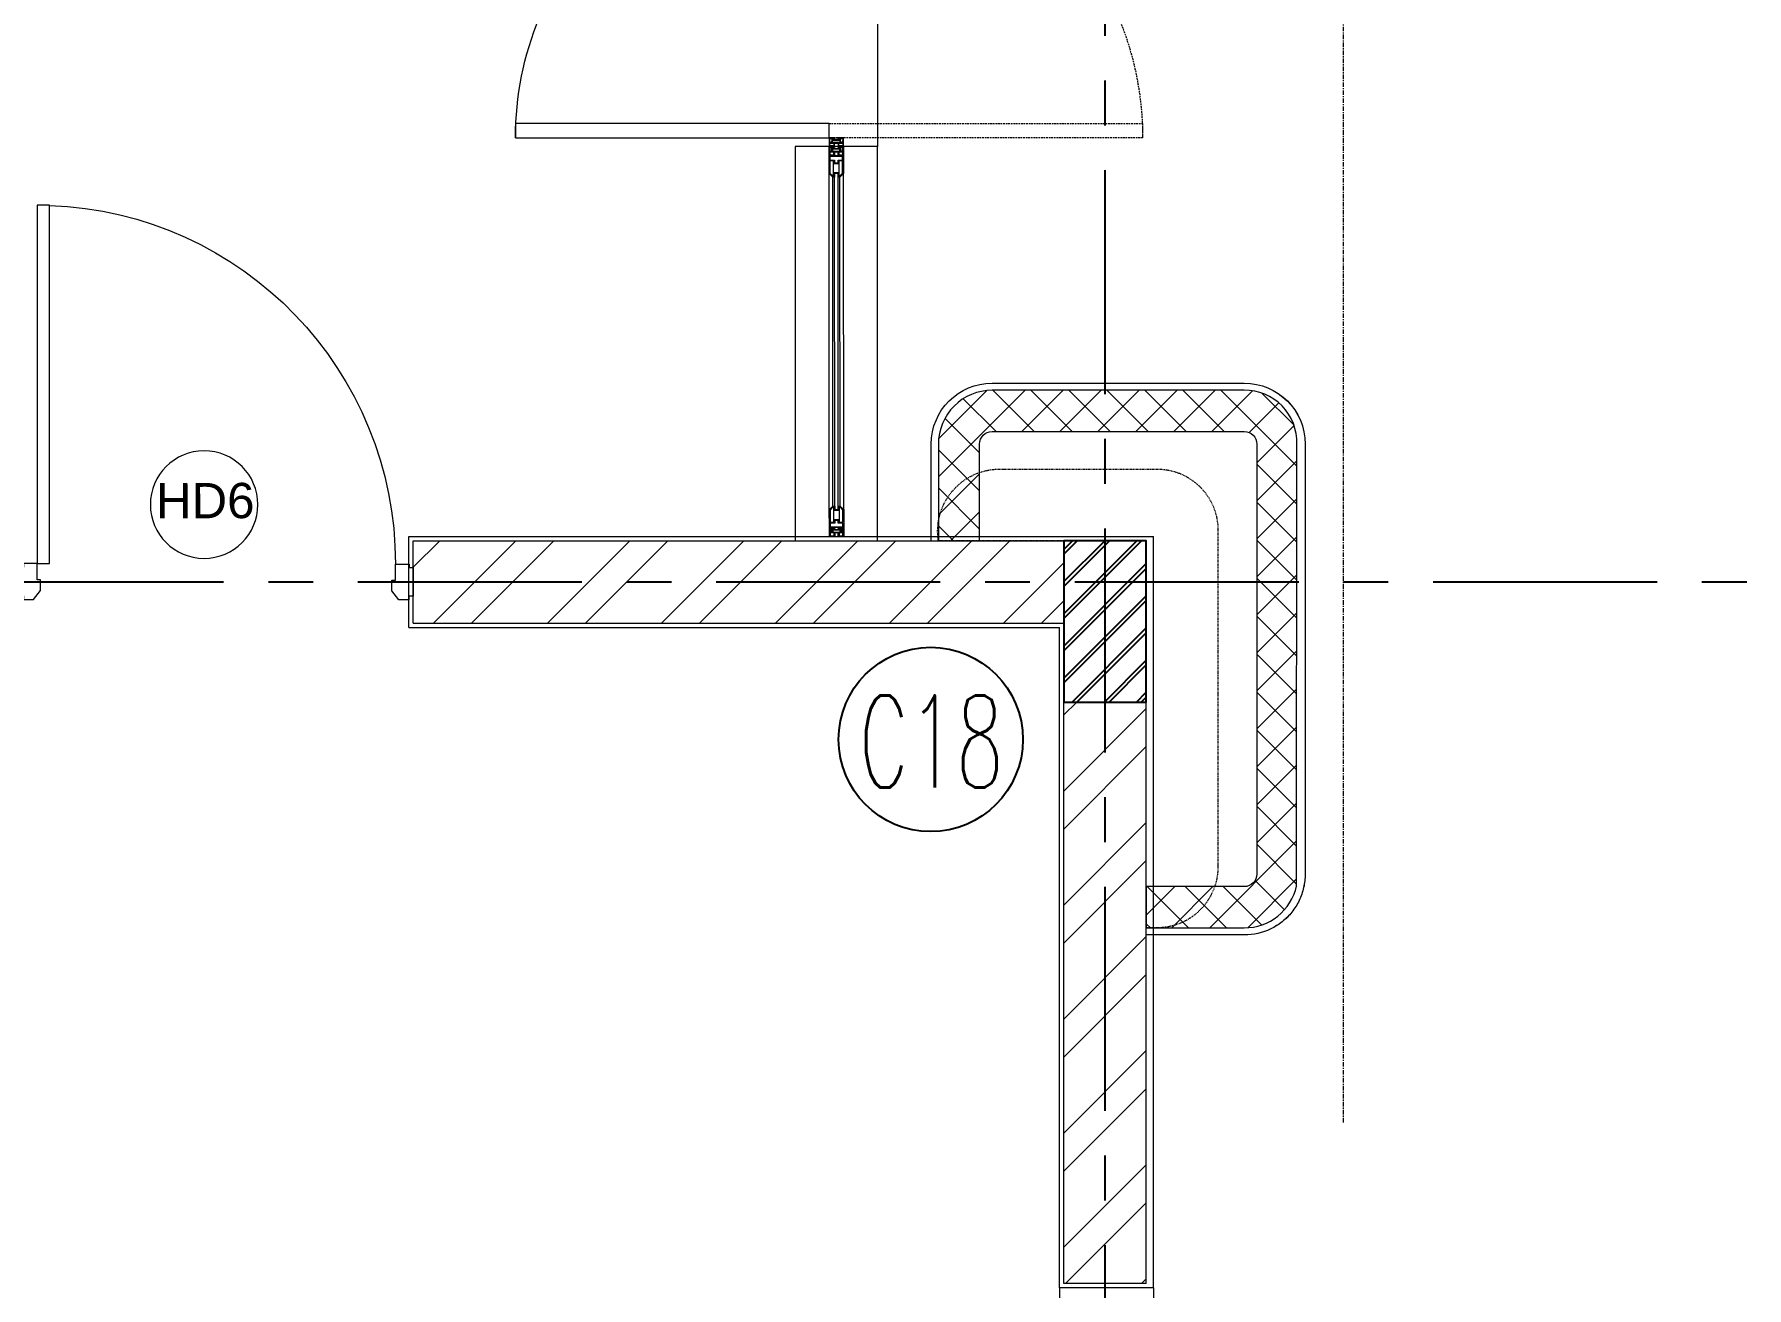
# Model space of a CAD drawing. Header units: millimetres. Extents: x 2659630 to 6742168, y -2425387 to -732288.
# Drawn here: x 2971206 to 2975984, y -1120633 to -1117135 of the extents above; entities that cross this region are included whole.
import ezdxf
from ezdxf.enums import TextEntityAlignment as Align

# ---------------------------------------------------------------- set-up
doc = ezdxf.new("R2010")
doc.units = ezdxf.units.MM
for name, pattern in [('CENTER', [2, 1.25, -0.25, 0.25, -0.25]), ('Grid Line', [22.224999999999994, 12.7, -3.174999999999999, 3.174999999999999, -3.174999999999999]), ('Hidden', [7.143750000000001, 4.7625, -2.38125]), ('Overhead', [3.96875, 2.38125, -1.5875])]:
    doc.linetypes.add(name, pattern=pattern)
for name, color, linetype, lineweight in [('A-ANNO-DIMS', 211, 'Continuous', 9), ('A-DETL-THIN', 151, 'Continuous', 18), ('A-DOOR', 31, 'Continuous', 18), ('A-DOOR-FRAM', 31, 'Continuous', 18), ('A-DOOR-IDEN', 31, 'Continuous', 9), ('A-FLOR', 192, 'Continuous', 18), ('A-FLOR-OVHD', 1, 'Overhead', 18), ('A-GENM', 13, 'Continuous', 18), ('A-PLASTER', 50, 'Continuous', 0), ('A-WALL', 113, 'Continuous', 9), ('A-WALL-PATT', 111, 'Continuous', 0), ('S-GRID', 1, 'Continuous', 9)]:
    doc.layers.add(name, color=color, linetype=linetype, lineweight=lineweight)
for name, color, linetype in [('A-LINE 08', 8, 'Continuous'), ('S-COLUMN', 1, 'Continuous'), ('S-COLUMN CIRCLE', 9, 'Continuous'), ('S-COLUMN HATCH', 8, 'Continuous'), ('S-COLUMN NO', 2, 'Continuous'), ('S-GRIDE LINE', 8, 'CENTER')]:
    doc.layers.add(name, color=color, linetype=linetype)
doc.layers.get('A-ANNO-DIMS').off()
doc.styles.add('Arial_1', font='arial.ttf', dxfattribs={"height": 98.35329341317356})
doc.styles.add('ROMANS', font='r.shx', dxfattribs={"width": 0.7})
doc.styles.add('style1', font='handlet.shx')

# ---------------------------------------------------------------- blocks, each defined once
blk = doc.blocks.new('DOOR-DW5-4000X2500-PLN')
at = {"layer": 'A-DOOR'}
for p, q in [((0.01863343481090851, 3962.966979749006), (40.01862848890596, 3962.986871354602)), ((0.04349794183508493, 3912.966985931504), (0.01863343481090851, 3962.966979749006)), ((37.51987202334567, 3960.485628438386), (2.519876351085259, 3960.468223283475)), ((2.519876351085259, 3960.468223283475), (2.524849252455169, 3950.468224520038)), ((2.524849252455169, 3950.468224520038), (15.02484770683805, 3950.474440646707)), ((12.52609124133596, 3947.973197730491), (2.526092477812199, 3947.968224829092)), ((2.526092477812199, 3947.968224829092), (2.54298267190461, 3914.003762934706)), ((12.52982091740705, 3940.473198657855), (12.52609124133596, 3947.973197730491)), ((27.52981906267814, 3940.480658009968), (12.52982091740705, 3940.473198657855)), ((12.54225317086093, 3915.473201749119), (12.52982091740705, 3940.473198657855)), ((15.02484770683805, 3950.474440646707), (15.02857738290913, 3942.974441574072)), ((15.02857738290913, 3942.974441574072), (25.02857614640379, 3942.979414475412)), ((25.02484647036181, 3950.479413548048), (37.52484492477379, 3950.485629674862)), ((25.02857614640379, 3942.979414475412), (25.02484647036181, 3950.479413548048)), ((37.52608815010171, 3947.985629984032), (27.52608938657795, 3947.980657082575)), ((27.52608938657795, 3947.980657082575), (27.52981906267814, 3940.480658009968)), ((27.52981906267814, 3940.480658009968), (27.54225131613202, 3915.480661101174)), ((37.52484492477379, 3950.485629674862), (37.51987202334567, 3960.485628438386)), ((37.54297834422323, 3914.021168089617), (37.52608815010171, 3947.985629984032)), ((40.01862848890596, 3962.986871354602), (40.04349299587193, 3912.986877537041)), ((10.04846960675786, 3902.971960069321), (0.04349794183508493, 3912.966985931504)), ((0.04349794183508493, 3912.966985931504), (0.7342215431854129, 2937.011693675013)), ((2.54298267190461, 3914.003762934706), (11.0827601593046, 3905.472474720998)), ((15.04846898850519, 3902.974446520093), (10.04846960675786, 3902.971960069321)), ((10.04846960675786, 3902.971960069321), (10.71035929460777, 2984.998734249733)), ((11.0827601593046, 3905.472474720998), (12.54722607225995, 3905.473202985566)), ((12.54225317086093, 3915.473201749061), (27.54225131613202, 3915.480661101174)), ((12.54722607225995, 3905.473202985566), (12.54225317086093, 3915.473201749061)), ((25.04349485060084, 3912.979418184957), (15.04349608707707, 3912.974445283558)), ((15.04349608707707, 3912.974445283558), (15.04846898850519, 3902.974446520093)), ((15.04846898850519, 3902.974446520093), (15.71034928923473, 2985.020097272209)), ((25.04846775199985, 3902.979419421434), (25.04349485060084, 3912.979418184957)), ((30.04846713377628, 3902.981905872119), (25.04846775199985, 3902.979419421434)), ((25.04846775199985, 3902.979419421434), (25.71034805275849, 2985.025070173608)), ((27.54225131613202, 3915.480661101174), (27.54722421753104, 3905.48066233765)), ((27.54722421753104, 3905.48066233765), (29.01169013051549, 3905.481390602217)), ((29.01169013051549, 3905.481390602217), (37.54297834422323, 3914.021168089617)), ((40.04349299587193, 3912.986877537041), (30.04846713377628, 3902.981905872119)), ((30.04846713377628, 3902.981905872119), (30.71034743447672, 2985.027556624351)), ((40.04349299587193, 3912.986877537041), (40.73421659722226, 2937.031585280609)), ((0.7342006171529647, 2975.012648543663), (10.72922647930682, 2985.017620208702)), ((0.7590651241480373, 2925.012654726219), (0.7342006171529647, 2975.012648543663)), ((11.76600348259672, 2982.518135478575), (3.234715268888976, 2973.978357991175)), ((3.234715268888976, 2973.978357991175), (3.251605462981388, 2940.013896096789)), ((10.72922647930682, 2985.017620208702), (15.71034928923473, 2985.020097272209)), ((13.23046939552296, 2982.518863743113), (11.76600348259672, 2982.518135478575)), ((13.23544229692197, 2972.518864979647), (13.23046939552296, 2982.518863743113)), ((28.23544044225127, 2972.52632433176), (13.23544229692197, 2972.518864979647)), ((13.24787455046317, 2947.518868070823), (13.23544229692197, 2972.518864979647)), ((15.72922586105415, 2985.020106659329), (15.73419876248227, 2975.020107895834)), ((15.73419876248227, 2975.020107895834), (25.73419752597692, 2975.025080797292)), ((25.71034805275849, 2985.025070173608), (30.72922400635434, 2985.0275660115)), ((25.73419752597692, 2975.025080797292), (25.72922462457791, 2985.025079560786)), ((29.69493345380761, 2982.527051359823), (28.23046754079405, 2982.526323095226)), ((28.23046754079405, 2982.526323095226), (28.23544044225127, 2972.52632433176)), ((28.23544044225127, 2972.52632433176), (28.24787269573426, 2947.526327422966)), ((38.2347109412076, 2973.995763146057), (29.69493345380761, 2982.527051359823)), ((30.72922400635434, 2985.0275660115), (40.73419567127712, 2975.032540149376)), ((38.25160113530001, 2940.031301251671), (38.2347109412076, 2973.995763146057)), ((40.73419567127712, 2975.032540149376), (40.75906017824309, 2925.032546331757)), ((40.75906017824309, 2925.032546331757), (0.7590651241480373, 2925.012654726219)), ((0.7590651241480373, 2925.012654726219), (15.75906326944823, 2925.020114078332)), ((0.7714973776310217, 2900.012657817279), (0.7590651241480373, 2925.012654726219)), ((13.76005809698836, 2923.019119745295), (2.760059457097668, 2923.013649553759)), ((2.760059457097668, 2923.013649553759), (2.764037778222701, 2915.013650542998)), ((2.764037778222701, 2915.013650542998), (13.76403641808429, 2915.019120734592)), ((3.251605462981388, 2940.013896096789), (13.25160422647605, 2940.018868998188)), ((15.75284714269219, 2937.520112532657), (3.252848688309314, 2937.513896405959)), ((3.252848688309314, 2937.513896405959), (3.257821589708328, 2927.513897642406)), ((3.257821589708328, 2927.513897642406), (38.25781726199784, 2927.531302797288)), ((13.24787455046317, 2947.518868070823), (28.24787269573426, 2947.526327422966)), ((13.25160422647605, 2940.018868998188), (13.24787455046317, 2947.518868070823)), ((13.76403641808429, 2915.019120734592), (13.76005809698836, 2923.019119745295)), ((25.74911623020307, 2945.025084506749), (15.7491174666502, 2945.020111605292)), ((15.7491174666502, 2945.020111605292), (15.75284714269219, 2937.520112532657)), ((15.75906326944823, 2925.020114078332), (15.76403617084725, 2915.020115314866)), ((15.76403617084725, 2915.020115314866), (25.76403493434191, 2915.025088216207)), ((25.75284590621595, 2937.525085434114), (25.74911623020307, 2945.025084506749)), ((38.25284436059883, 2937.53130156087), (25.75284590621595, 2937.525085434114)), ((25.7590620330011, 2925.025086979673), (40.75906017821399, 2925.032546331757)), ((25.76403493434191, 2915.025088216207), (25.7590620330011, 2925.025086979673)), ((38.76005500581232, 2923.031551998836), (27.76005636595073, 2923.0260818073)), ((27.76005636595073, 2923.0260818073), (27.76403468704666, 2915.026082796481)), ((27.76403468704666, 2915.026082796481), (38.76403332693735, 2915.031552987959)), ((28.24787269573426, 2947.526327422966), (28.25160237177624, 2940.02632835033)), ((28.25160237177624, 2940.02632835033), (38.25160113530001, 2940.031301251671)), ((38.25781726199784, 2927.531302797288), (38.25284436059883, 2937.53130156087)), ((38.76403332693735, 2915.031552987959), (38.76005500581232, 2923.031551998836)), ((40.75906017821399, 2925.032546331757), (40.77149243175518, 2900.032549422933)), ((15.77149552296032, 2900.020117169421), (0.7714973776310217, 2900.012657817279)), ((0.7843910321244039, 2900.012657817279), (0.7719587786414195, 2875.012660908425)), ((0.7719587786414195, 2875.012660908425), (15.77195692394162, 2875.005201556283)), ((4.266881470772205, 2909.295647185092), (2.766881656250916, 2909.294901249814)), ((2.766881656250916, 2909.294901249814), (2.770253904978745, 2902.513652088324)), ((2.770253904978745, 2902.513652088324), (8.770253163093003, 2902.516635829146)), ((2.773201756703202, 2877.511666018865), (2.776574005460134, 2884.292915180413)), ((8.77320101481746, 2877.508682278014), (2.773201756703202, 2877.511666018865)), ((2.776574005460134, 2884.292915180413), (4.276573819981422, 2884.292169245222)), ((2.779417883430142, 2890.011664473539), (2.783396204555174, 2898.011663484358)), ((13.77941652332083, 2890.006194281945), (2.779417883430142, 2890.011664473539)), ((2.783396204555174, 2898.011663484358), (13.78339484438766, 2898.006193292822)), ((4.266486445238115, 2910.090003338817), (4.266881470772205, 2909.295647185092)), ((4.276573819981422, 2884.292169245222), (4.276968845486408, 2885.086525398947)), ((8.765860189916566, 2911.350458004279), (6.647334206296364, 2911.349404482084)), ((6.659068004431901, 2886.343557975371), (8.777593988023, 2886.342504453147)), ((8.770253163093003, 2902.516635829146), (8.765860189916566, 2911.350458004279)), ((8.777593988023, 2886.342504453147), (8.77320101481746, 2877.508682278014)), ((30.76502889642143, 2913.027574914042), (10.7650313693739, 2913.017629111244)), ((10.7650313693739, 2913.017629111244), (10.76801511022495, 2907.017629853188)), ((10.76801511022495, 2907.017629853188), (30.76801263724337, 2907.027575655986)), ((30.76900721751736, 2905.027575903223), (10.76900969046983, 2905.017630100425)), ((10.76900969046983, 2905.017630100425), (10.77025291585596, 2902.517630409537)), ((10.77025291585596, 2902.517630409537), (15.77025229757419, 2902.520116860251)), ((10.77320076752221, 2877.507687697856), (10.77444399287924, 2880.007687388745)), ((15.77320014929865, 2877.505201247201), (10.77320076752221, 2877.507687697856)), ((10.77444399287924, 2880.007687388745), (30.77444151992677, 2879.997741585947)), ((10.77543857318233, 2882.007687141479), (10.77842231400427, 2888.007686399593)), ((30.77543610020075, 2881.99774133868), (10.77543857318233, 2882.007687141479)), ((10.77842231400427, 2888.007686399593), (30.7784198410518, 2887.997740596795)), ((13.78339484438766, 2898.006193292822), (13.77941652332083, 2890.006194281945)), ((15.77025229757419, 2902.520116860251), (15.77149552296032, 2900.020117169421)), ((15.77195692394162, 2875.005201556283), (15.77320014929865, 2877.505201247201)), ((15.77941627602559, 2890.005199701729), (15.7843891774537, 2900.005198465224)), ((25.77941503954935, 2890.00022680033), (15.77941627602559, 2890.005199701729)), ((25.77025106112706, 2902.52508976165), (30.77025044284528, 2902.527576212393)), ((25.77149428642588, 2900.025090070878), (25.77025106112706, 2902.52508976165)), ((40.77149243175518, 2900.032549422933), (25.77149428642588, 2900.025090070878)), ((25.77319891282241, 2877.500228345802), (25.77195568746538, 2875.000228654942)), ((25.77195568746538, 2875.000228654942), (40.77195383273647, 2874.992769302888)), ((30.77319829456974, 2877.497741895117), (25.77319891282241, 2877.500228345802)), ((25.78438794094836, 2900.000225563766), (25.77941503954935, 2890.00022680033)), ((27.7794147922541, 2889.999232220027), (27.78339311340824, 2897.999231230846)), ((38.77941343211569, 2889.993762028491), (27.7794147922541, 2889.999232220027)), ((27.78339311340824, 2897.999231230846), (38.78339175324072, 2897.99376103931)), ((30.76801263724337, 2907.027575655986), (30.76502889642143, 2913.027574914042)), ((30.77025044284528, 2902.527576212393), (30.76900721751736, 2905.027575903223)), ((30.77444151992677, 2879.997741585947), (30.77319829456974, 2877.497741895117)), ((30.7784198410518, 2887.997740596795), (30.77543610020075, 2881.99774133868)), ((34.88438320593559, 2911.36344648985), (32.7658572223736, 2911.362392967654)), ((32.7658572223736, 2911.362392967654), (32.77025019555003, 2902.528570792754)), ((32.77025019555003, 2902.528570792754), (38.7702494536934, 2902.531554533576)), ((32.77319804727449, 2877.496747314843), (32.77759102048003, 2886.330569489801)), ((38.77319730538875, 2877.493763573992), (32.77319804727449, 2877.496747314843)), ((32.77759102048003, 2886.330569489801), (34.89611700407113, 2886.329515967576)), ((37.26687739038607, 2909.3120577597), (37.26648236485198, 2910.106413913483)), ((38.76687720490736, 2909.312803694862), (37.26687739038607, 2909.3120577597)), ((37.27696476512938, 2885.07011482431), (37.27656973959529, 2884.275758670527)), ((37.27656973959529, 2884.275758670527), (38.77656955414568, 2884.275012735336)), ((38.7702494536934, 2902.531554533576), (38.76687720490736, 2909.312803694862)), ((38.77656955414568, 2884.275012735336), (38.77319730538875, 2877.493763573992)), ((38.78339175324072, 2897.99376103931), (38.77941343211569, 2889.993762028491)), ((40.77195383273647, 2874.992769302888), (40.78438608624856, 2899.992766211682)), ((0.7714973776310217, 1100.012657817279), (0.7590651241480373, 1075.012660908338)), ((15.77149552296032, 1100.005198465136), (0.7714973776310217, 1100.012657817279)), ((0.7719587786414195, 1125.012654726132), (15.77195692394162, 1125.020114078274)), ((0.7843910321244039, 1100.012657817279), (0.7719587786414195, 1125.012654726132)), ((8.77320101481746, 1122.516633356543), (2.773201756703202, 1122.513649615692)), ((2.773201756703202, 1122.513649615692), (2.776574005460134, 1115.732400454144)), ((2.776574005460134, 1115.732400454144), (4.276573819981422, 1115.733146389335)), ((13.77941652332083, 1110.019121352612), (2.779417883430142, 1110.013651161018)), ((2.779417883430142, 1110.013651161018), (2.783396204555174, 1102.013652150199)), ((2.783396204555174, 1102.013652150199), (13.78339484438766, 1102.019122341735)), ((4.276573819981422, 1115.733146389335), (4.276968845486408, 1114.93879023561)), ((6.659068004431901, 1113.681757659186), (8.777593988023, 1113.68281118141)), ((8.777593988023, 1113.68281118141), (8.77320101481746, 1122.516633356543)), ((15.77320014929865, 1122.520114387356), (10.77320076752221, 1122.517627936701)), ((10.77320076752221, 1122.517627936701), (10.77444399287924, 1120.017628245812)), ((10.77444399287924, 1120.017628245812), (30.77444151992677, 1120.02757404861)), ((30.77543610020075, 1118.027574295877), (10.77543857318233, 1118.017628493079)), ((10.77543857318233, 1118.017628493079), (10.77842231400427, 1112.017629234964)), ((10.77842231400427, 1112.017629234964), (30.7784198410518, 1112.027575037762)), ((13.78339484438766, 1102.019122341735), (13.77941652332083, 1110.019121352612)), ((15.77025229757419, 1097.505198774306), (15.77149552296032, 1100.005198465136)), ((15.77195692394162, 1125.020114078274), (15.77320014929865, 1122.520114387356)), ((25.77941503954935, 1110.025088834227), (15.77941627602559, 1110.020115932828)), ((15.77941627602559, 1110.020115932828), (15.7843891774537, 1100.020117169333)), ((25.77149428642588, 1100.000225563679), (25.77025106112706, 1097.500225872907)), ((40.77149243175518, 1099.992766211624), (25.77149428642588, 1100.000225563679)), ((25.77195568746538, 1125.025086979615), (40.77195383273647, 1125.032546331669)), ((25.77319891282241, 1122.525087288755), (25.77195568746538, 1125.025086979615)), ((30.77319829456974, 1122.52757373944), (25.77319891282241, 1122.525087288755)), ((25.78438794094836, 1100.025090070791), (25.77941503954935, 1110.025088834227)), ((38.77941343211569, 1110.031553606066), (27.7794147922541, 1110.02608341453)), ((27.7794147922541, 1110.02608341453), (27.78339311340824, 1102.026084403711)), ((27.78339311340824, 1102.026084403711), (38.78339175324072, 1102.031554595247)), ((30.77444151992677, 1120.02757404861), (30.77319829456974, 1122.52757373944)), ((30.7784198410518, 1112.027575037762), (30.77543610020075, 1118.027574295877)), ((38.77319730538875, 1122.531552060565), (32.77319804727449, 1122.528568319714)), ((32.77319804727449, 1122.528568319714), (32.77759102048003, 1113.694746144756)), ((32.77759102048003, 1113.694746144756), (34.89611700407113, 1113.695799666981)), ((37.27656973959529, 1115.74955696403), (38.77656955414568, 1115.750302899221)), ((37.27696476512938, 1114.955200810247), (37.27656973959529, 1115.74955696403)), ((38.77656955414568, 1115.750302899221), (38.77319730538875, 1122.531552060565)), ((38.78339175324072, 1102.031554595247), (38.77941343211569, 1110.031553606066)), ((40.75906017821399, 1074.9927693028), (40.77149243175518, 1099.992766211624)), ((40.77195383273647, 1125.032546331669), (40.78438608624856, 1100.032549422875)), ((0.03751763451145962, 87.02010789571796), (0.7342215431854129, 1063.013621959544)), ((0.7590651241480373, 1075.012660908338), (0.7342006171529647, 1025.012667090894)), ((0.7590651241480373, 1075.012660908338), (15.75906326944823, 1075.005201556225)), ((40.75906017824309, 1074.9927693028), (0.7590651241480373, 1075.012660908338)), ((2.760059457097668, 1077.011666080798), (2.764037778222701, 1085.011665091559)), ((13.76005809698836, 1077.006195889262), (2.760059457097668, 1077.011666080798)), ((2.764037778222701, 1085.011665091559), (13.76403641808429, 1085.006194899965)), ((2.766881656250916, 1090.730414384743), (2.770253904978745, 1097.511663546233)), ((4.266881470772205, 1090.729668449465), (2.766881656250916, 1090.730414384743)), ((2.770253904978745, 1097.511663546233), (8.770253163093003, 1097.508679805411)), ((3.234715268888976, 1026.046957643382), (3.251605462981388, 1060.011419537768)), ((3.251605462981388, 1060.011419537768), (13.25160422647605, 1060.006446636369)), ((3.252848688309314, 1062.511419228598), (3.257821589708328, 1072.511417992151)), ((15.75284714269219, 1062.5052031019), (3.252848688309314, 1062.511419228598)), ((3.257821589708328, 1072.511417992151), (38.25781726199784, 1072.494012837269)), ((4.266486445238115, 1089.93531229574), (4.266881470772205, 1090.729668449465)), ((8.765860189916566, 1088.674857630278), (6.647334206296364, 1088.675911152473)), ((8.770253163093003, 1097.508679805411), (8.765860189916566, 1088.674857630278)), ((10.7650313693739, 1087.007686523313), (10.76801511022495, 1093.007685781369)), ((30.76502889642143, 1086.997740720515), (10.7650313693739, 1087.007686523313)), ((10.76801511022495, 1093.007685781369), (30.76801263724337, 1092.997739978571)), ((10.76900969046983, 1095.007685534132), (10.77025291585596, 1097.50768522502)), ((30.76900721751736, 1094.997739731334), (10.76900969046983, 1095.007685534132)), ((10.77025291585596, 1097.50768522502), (15.77025229757419, 1097.505198774306)), ((13.24787455046317, 1052.506447563734), (13.23544229692197, 1027.50645065491)), ((13.25160422647605, 1060.006446636369), (13.24787455046317, 1052.506447563734)), ((13.24787455046317, 1052.506447563734), (28.24787269573426, 1052.498988211591)), ((13.76403641808429, 1085.006194899965), (13.76005809698836, 1077.006195889262)), ((15.7491174666502, 1055.005204029265), (15.75284714269219, 1062.5052031019)), ((25.74911623020307, 1055.000231127808), (15.7491174666502, 1055.005204029265)), ((15.75906326944823, 1075.005201556225), (15.76403617084725, 1085.005200319691)), ((15.76403617084725, 1085.005200319691), (25.76403493434191, 1085.00022741835)), ((25.75284590621595, 1062.500230200443), (25.74911623020307, 1055.000231127808)), ((38.25284436059883, 1062.494014073687), (25.75284590621595, 1062.500230200443)), ((25.76403493434191, 1085.00022741835), (25.7590620330011, 1075.000228654884)), ((25.7590620330011, 1075.000228654884), (40.75906017821399, 1074.9927693028)), ((25.77025106112706, 1097.500225872907), (30.77025044284528, 1097.497739422164)), ((27.76005636595073, 1076.999233827257), (27.76403468704666, 1084.999232838076)), ((38.76005500581232, 1076.993763635721), (27.76005636595073, 1076.999233827257)), ((27.76403468704666, 1084.999232838076), (38.76403332693735, 1084.993762646598)), ((28.23544044225127, 1027.498991302797), (28.24787269573426, 1052.498988211591)), ((28.24787269573426, 1052.498988211591), (28.25160237177624, 1059.998987284227)), ((28.25160237177624, 1059.998987284227), (38.25160113530001, 1059.994014382886)), ((30.76801263724337, 1092.997739978571), (30.76502889642143, 1086.997740720515)), ((30.77025044284528, 1097.497739422164), (30.76900721751736, 1094.997739731334)), ((32.7658572223736, 1088.662922666903), (32.77025019555003, 1097.496744841803)), ((34.88438320593559, 1088.661869144707), (32.7658572223736, 1088.662922666903)), ((32.77025019555003, 1097.496744841803), (38.7702494536934, 1097.493761100981)), ((37.26687739038607, 1090.713257874857), (37.26648236485198, 1089.918901721074)), ((38.76687720490736, 1090.712511939695), (37.26687739038607, 1090.713257874857)), ((38.25160113530001, 1059.994014382886), (38.2347109412076, 1026.0295524885)), ((38.25781726199784, 1072.494012837269), (38.25284436059883, 1062.494014073687)), ((38.76403332693735, 1084.993762646598), (38.76005500581232, 1076.993763635721)), ((38.7702494536934, 1097.493761100981), (38.76687720490736, 1090.712511939695)), ((40.0375126885483, 87.0002162901801), (40.73421659722226, 1062.993730353948)), ((40.73419567127712, 1024.992775485181), (40.75906017824309, 1074.9927693028)), ((0.7342006171529647, 1025.012667090894), (10.72922647930682, 1015.007695425855)), ((11.76600348259672, 1017.507180155982), (3.234715268888976, 1026.046957643382)), ((10.04248929943424, 97.01513375790091), (10.71035929460777, 1015.026581384824)), ((10.72922647930682, 1015.007695425855), (15.71034928923473, 1015.005218362348)), ((13.23046939552296, 1017.506451891444), (11.76600348259672, 1017.507180155982)), ((13.23544229692197, 1027.50645065491), (13.23046939552296, 1017.506451891444)), ((28.23544044225127, 1027.498991302797), (13.23544229692197, 1027.50645065491)), ((15.04248868118157, 97.01264730712865), (15.71034928923473, 1015.005218362348)), ((15.72922586105415, 1015.005208975228), (15.73419876248227, 1025.005207738723)), ((15.73419876248227, 1025.005207738723), (25.73419752597692, 1025.000234837265)), ((25.04248744467623, 97.00767440578784), (25.71034805275849, 1015.000245460949)), ((25.71034805275849, 1015.000245460949), (30.72922400635434, 1014.997749623057)), ((25.73419752597692, 1025.000234837265), (25.72922462457791, 1015.000236073771)), ((28.23046754079405, 1017.498992539331), (28.23544044225127, 1027.498991302797)), ((29.69493345380761, 1017.498264274735), (28.23046754079405, 1017.498992539331)), ((38.2347109412076, 1026.0295524885), (29.69493345380761, 1017.498264274735)), ((30.04248682645266, 97.00518795510288), (30.71034743447672, 1014.997759010206)), ((30.72922400635434, 1014.997749623057), (40.73419567127712, 1024.992775485181)), ((10.04248929943424, 97.01513375790091), (0.03751763451145962, 87.02010789571796)), ((15.04248868118157, 97.01264730712865), (10.04248929943424, 97.01513375790091)), ((15.03751577975345, 87.01264854366309), (15.04248868118157, 97.01264730712865)), ((25.04248744467623, 97.00767440578784), (25.03751454327721, 87.00767564226408)), ((30.04248682645266, 97.00518795510288), (25.04248744467623, 97.00767440578784)), ((40.0375126885483, 87.0002162901801), (30.04248682645266, 97.00518795510288)), ((0.03751763451145962, 87.02010789571796), (0.0126531274872832, 37.02011407821556)), ((2.513896043761633, 39.51887054374674), (2.518868945131544, 49.51886930718319)), ((2.518868945131544, 49.51886930718319), (15.01886739951442, 49.51265318051446)), ((2.520112170488574, 52.01886899812962), (2.537002364580985, 85.98333089251537)), ((12.52011093401234, 52.0138960967306), (2.520112170488574, 52.01886899812962)), ((2.537002364580985, 85.98333089251537), (11.07677985198097, 94.51461910622311)), ((11.07677985198097, 94.51461910622311), (12.54124576493632, 94.51389084165567)), ((12.52384061008343, 59.51389516936615), (12.52011093401234, 52.0138960967306)), ((12.53627286353731, 84.5138920781028), (12.52384061008343, 59.51389516936615)), ((27.52383875535452, 59.50643581725308), (12.52384061008343, 59.51389516936615)), ((12.54124576493632, 94.51389084165567), (12.53627286353731, 84.513892078161)), ((12.53627286353731, 84.513892078161), (27.5362710088084, 84.50643272604793)), ((15.01886739951442, 49.51265318051446), (15.02259707558551, 57.01265225315001)), ((15.02259707558551, 57.01265225315001), (25.02259583908017, 57.0076793518092)), ((25.03751454327721, 87.00767564226408), (15.03751577975345, 87.01264854366309)), ((25.02259583908017, 57.0076793518092), (25.01886616303818, 49.50768027917366)), ((25.01886616303818, 49.50768027917366), (37.51886461745016, 49.5014641523594)), ((27.52010907925433, 52.00643674464663), (27.52383875535452, 59.50643581725308)), ((37.52010784277809, 52.00146384318941), (27.52010907925433, 52.00643674464663)), ((27.52383875535452, 59.50643581725308), (27.5362710088084, 84.50643272604793)), ((27.5362710088084, 84.50643272604793), (27.54124391020741, 94.5064314895717)), ((27.54124391020741, 94.5064314895717), (29.00570982319186, 94.50570322500425)), ((29.00570982319186, 94.50570322500425), (37.5369980368996, 85.96592573760427)), ((37.51886461745016, 49.5014641523594), (37.51389171602204, 39.50146538883564)), ((37.5369980368996, 85.96592573760427), (37.52010784277809, 52.00146384318941)), ((40.01264818158234, 37.0002224726195), (40.0375126885483, 87.0002162901801)), ((0.0126531274872832, 37.02011407821556), (40.01264818158234, 37.0002224726195)), ((37.51389171602204, 39.50146538883564), (2.513896043761633, 39.51887054374674))]:
    blk.add_line(p, q, dxfattribs=at)
at = {"layer": 'A-DOOR', "linetype": 'Hidden'}
for points in [[(40.90822099908837, 2835.389090599318), (-834.0718692384544, 2835.389090599318), (-834.0718692384544, 2874.992746867822), (40.90822099908837, 2874.992746867822)], [(40.90822099908837, 1164.636225035239), (-834.0718692384544, 1164.636225035239), (-834.0718692384544, 1125.032568766735), (40.90822099908837, 1125.032568766735)]]:
    blk.add_lwpolyline(points, close=True, dxfattribs=at)
at = {"layer": 'A-DOOR'}
for points in [[(40.81706850786577, 2835.389090599318), (915.7971587454085, 2835.389090599318), (915.7971587454085, 2874.992746867822), (40.81706850786577, 2874.992746867822)], [(40.81706850786577, 1164.636225035239), (915.7971587454085, 1164.636225035239), (915.7971587454085, 1125.032568766735), (40.81706850786577, 1125.032568766735)]]:
    blk.add_lwpolyline(points, close=True, dxfattribs=at)
at = {"layer": 'A-DOOR', "linetype": 'Hidden'}
for centre, start, end in [((40.90822099908837, 2874.992746867822), 180, 270.002984435818), ((40.90822099908837, 1125.032568766735), 89.99701556418204, 180)]:
    blk.add_arc(centre, 874.9800902375381, start, end, dxfattribs=at)
at = {"layer": 'A-DOOR'}
for centre, radius, start, end in [((4.765523385169217, 2912.026743417548), 1.999999999999995, 340.2041684219279, 255.5509804422839), ((4.777931781864027, 2887.02276818754), 2.000000000000063, 340.1471831666576, 255.4939951868713), ((36.76551942844526, 2912.042656702019), 1.999999999999994, 284.5060048131287, 199.852816831774), ((36.77792782516917, 2887.006854903069), 1.99999999999998, 284.4490195577161, 199.7958315765032), ((40.81706850786577, 2874.992746867822), 874.9800902375381, 269.997015564182, 0), ((40.81706850786577, 1125.032568766735), 874.9800902375381, 0, 90.002984435818), ((4.777931781864027, 1113.002547447017), 2.000000000000063, 104.5060048131287, 19.85281683177398), ((36.77792782516917, 1113.018460731488), 1.99999999999998, 160.2041684219278, 75.5509804422839), ((4.765523385169217, 1087.998572217009), 1.999999999999995, 104.4490195577161, 19.79583157650317), ((36.76551942844526, 1087.982658932538), 1.999999999999994, 160.1471831666576, 75.49399518687132)]:
    blk.add_arc(centre, radius, start, end, dxfattribs=at)
at = {"layer": 'A-DOOR-FRAM'}
for p, q in [((0.01863343481090851, 3962.96697974889), (0.006201181269716471, 3987.966976657859)), ((13.00719415411004, 3985.973441676848), (2.007195514248451, 3985.96797148537)), ((2.007195514248451, 3985.96797148537), (2.011173835373484, 3977.967972474551)), ((2.011173835373484, 3977.967972474551), (13.01117247523507, 3977.973442666029)), ((3.514017527922988, 3972.249969116703), (2.014017713372596, 3972.249223181396)), ((3.514017527922988, 3972.249969116703), (2.014017713372596, 3972.249223181396)), ((2.014017713372596, 3972.249223181396), (2.017389962129528, 3965.467974019877)), ((3.513622502388898, 3973.04432527037), (3.514017527922988, 3972.249969116703)), ((3.513622502388898, 3973.04432527037), (3.514017527922988, 3972.249969116703)), ((3.514017527922988, 3972.249969116703), (3.51738977667992, 3965.468719955155)), ((8.012996247038245, 3974.304779935919), (5.894470263418043, 3974.303726413636)), ((5.894470263418043, 3974.303726413636), (5.898863236623583, 3965.469904238504)), ((8.017389220243786, 3965.470957760786), (8.012996247038245, 3974.304779935919)), ((30.012164953514, 3975.981896845653), (10.01216742652468, 3975.971951042855)), ((10.01216742652468, 3975.971951042855), (10.01515116737573, 3969.971951784741)), ((10.01515116737573, 3969.971951784741), (30.01514869439416, 3969.981897587539)), ((30.01614327466814, 3967.981897834776), (10.01614574762061, 3967.971952031978)), ((10.01614574762061, 3967.971952031978), (10.01738897297764, 3965.471952341177)), ((13.01117247523507, 3977.973442666029), (13.00719415411004, 3985.973441676848)), ((15.00619932656991, 3987.974436009943), (15.01117222796893, 3977.97443724639)), ((15.01117222796893, 3977.97443724639), (25.01117099149269, 3977.979410147789)), ((25.01117099149269, 3977.979410147789), (25.00619809012278, 3987.979408911284)), ((38.0071910629631, 3985.985873930418), (27.00719242307241, 3985.980403738911)), ((27.00719242307241, 3985.980403738911), (27.01117074419744, 3977.980404728063)), ((27.01117074419744, 3977.980404728063), (38.01116938405903, 3977.985874919599)), ((30.01514869439416, 3969.981897587539), (30.012164953514, 3975.981896845653)), ((30.01738649999606, 3965.481898143975), (30.01614327466814, 3967.981897834776)), ((34.13151926308637, 3974.317768421432), (32.01299327949528, 3974.316714899207)), ((32.01299327949528, 3974.316714899207), (32.01738625270082, 3965.482892724249)), ((34.13151926308637, 3974.317768421432), (34.13591223632102, 3965.483946246532)), ((36.51401344750775, 3972.266379691282), (36.51361842200276, 3973.060735845007)), ((36.51361842200276, 3973.060735845007), (36.51401344750775, 3972.266379691282)), ((38.01401326205814, 3972.267125626473), (36.51401344750775, 3972.266379691282)), ((38.01401326205814, 3972.267125626473), (36.51401344750775, 3972.266379691282)), ((36.51401344750775, 3972.266379691282), (36.51738569629379, 3965.48513052988)), ((38.01116938405903, 3977.985874919599), (38.0071910629631, 3985.985873930418)), ((38.01738551084418, 3965.4858764651), (38.01401326205814, 3972.267125626473)), ((40.00619623536477, 3987.986868263339), (40.01862848887686, 3962.986871354544)), ((15.018631580082, 3962.974439100944), (0.01863343481090851, 3962.96697974889)), ((2.017389962129528, 3965.467974019877), (8.017389220243786, 3965.470957760786)), ((10.01738897297764, 3965.471952341177), (15.01738835472497, 3965.474438791804)), ((15.01738835472497, 3965.474438791804), (15.018631580082, 3962.974439100944)), ((25.01738711824873, 3965.479411693261), (30.01738649999606, 3965.481898143975)), ((25.01863034357666, 3962.97941200246), (25.01738711824873, 3965.479411693261)), ((40.01862848887686, 3962.986871354544), (25.01863034357666, 3962.97941200246)), ((32.01738625270082, 3965.482892724249), (38.01738551084418, 3965.4858764651)), ((0.0126531274872832, 37.02011407833197), (0.0002208739460911602, 12.02011716936249)), ((15.01265127275838, 37.01265472627711), (0.0126531274872832, 37.02011407833197)), ((2.001215206924826, 14.01912234185147), (2.005193528049858, 22.01912135267048)), ((13.00121384678641, 14.01365215037367), (2.001215206924826, 14.01912234185147)), ((2.005193528049858, 22.01912135267048), (13.00519216791145, 22.01365116119268)), ((2.00803740604897, 27.73787064582575), (2.011409654805902, 34.5191198073444)), ((3.508037220599363, 27.7371247105184), (2.00803740604897, 27.73787064582575)), ((3.508037220599363, 27.7371247105184), (2.00803740604897, 27.73787064582575)), ((2.011409654805902, 34.5191198073444), (8.01140891292016, 34.51613606643514)), ((3.507642195065273, 26.94276855685166), (3.508037220599363, 27.7371247105184)), ((3.507642195065273, 26.94276855685166), (3.508037220599363, 27.7371247105184)), ((3.508037220599363, 27.7371247105184), (3.511409469356295, 34.51837387206615)), ((5.888489956094418, 25.68336741358507), (5.892882929299958, 34.51718958871788)), ((8.00701593971462, 25.68231389130233), (5.888489956094418, 25.68336741358507)), ((8.01140891292016, 34.51613606643514), (8.00701593971462, 25.68231389130233)), ((10.00618711920106, 24.01514278436662), (10.00917086005211, 30.01514204248087)), ((30.00618464619038, 24.00519698156859), (10.00618711920106, 24.01514278436662)), ((10.00917086005211, 30.01514204248087), (30.00916838707053, 30.00519623968285)), ((10.01016544029699, 32.01514179524384), (10.01140866565402, 34.51514148604474)), ((30.01016296734451, 32.00519599244581), (10.01016544029699, 32.01514179524384)), ((10.01140866565402, 34.51514148604474), (15.01140804740135, 34.51265503541799)), ((13.00519216791145, 22.01365116119268), (13.00121384678641, 14.01365215037367)), ((15.00021901924629, 12.01265781727852), (15.0051919206453, 22.01265658083139)), ((15.0051919206453, 22.01265658083139), (25.00519068416907, 22.00768367943238)), ((15.01140804740135, 34.51265503541799), (15.01265127275838, 37.01265472627711)), ((25.00519068416907, 22.00768367943238), (25.00021778279915, 12.00768491593772)), ((25.01265003625304, 37.00768182476168), (25.01140681092511, 34.50768213396077)), ((25.01140681092511, 34.50768213396077), (30.01140619267244, 34.50519568324671)), ((40.01264818155323, 37.00022247267771), (25.01265003625304, 37.00768182476168)), ((27.00121211574879, 14.00669008831028), (27.00519043687382, 22.00668909915839)), ((38.00121075563948, 14.00121989680338), (27.00121211574879, 14.00669008831028)), ((27.00519043687382, 22.00668909915839), (38.00518907673541, 22.00121890762239)), ((30.00916838707053, 30.00519623968285), (30.00618464619038, 24.00519698156859)), ((30.01140619267244, 34.50519568324671), (30.01016296734451, 32.00519599244581)), ((32.00701297217165, 25.67037892801454), (32.01140594537719, 34.50420110297273)), ((34.12553895576275, 25.66932540579), (32.00701297217165, 25.67037892801454)), ((32.01140594537719, 34.50420110297273), (38.01140520352055, 34.50121736212168)), ((34.12553895576275, 25.66932540579), (34.12993192899739, 34.50314758068998)), ((36.50803314018412, 27.72071413593949), (36.50763811467914, 26.92635798221454)), ((36.50763811467914, 26.92635798221454), (36.50803314018412, 27.72071413593949)), ((36.50803314018412, 27.72071413593949), (36.51140538897016, 34.50196329734172)), ((38.00803295473452, 27.71996820074855), (36.50803314018412, 27.72071413593949)), ((38.00803295473452, 27.71996820074855), (36.50803314018412, 27.72071413593949)), ((38.00518907673541, 22.00121890762239), (38.00121075563948, 14.00121989680338)), ((38.01140520352055, 34.50121736212168), (38.00803295473452, 27.71996820074855)), ((40.00021592804114, 12.00022556388285), (40.01264818155323, 37.00022247267771))]:
    blk.add_line(p, q, dxfattribs=at)
for centre, radius, start, end in [((4.01265944232, 3974.981065349129), 2.000000000000116, 340.2041684219279, 255.5509804422839), ((36.01265548559604, 3974.996978633601), 2.000000000000063, 284.5060048131287, 199.852816831774), ((4.006679134996375, 25.00602847809205), 2.000000000000116, 104.4490195577161, 19.79583157650317), ((36.00667517827242, 24.99011519362102), 2.000000000000063, 160.1471831666576, 75.49399518687132)]:
    blk.add_arc(centre, radius, start, end, dxfattribs=at)
blk = doc.blocks.new('A$C73F500AF')
at = {"layer": 'A-DOOR'}
blk.add_lwpolyline([(50.15901658905204, 999.970880633191), (85.15905825473601, 999.9691937353637), (85.15905825473601, 0.0002712921123020351), (50.15901658905204, 0.0002712921123020351)], close=True, dxfattribs=at)
blk.add_arc((50.15901658902294, 999.970880633191), 999.970609341071, 272.0058233010116, 0.06947343791211485, dxfattribs=at)
at = {"layer": 'A-DOOR-FRAM'}
for p, q in [((12.00950211996678, 1099.913937149278), (40.00947080575861, 1099.955813100009)), ((12.02445781667484, 1089.91394833292), (12.00950211996678, 1099.913937149278)), ((40.00947080575861, 1099.955813100009), (60.04683768018731, 1074.985752452514)), ((1059.821951237798, 1101.213773387281), (1039.899208436691, 1076.152162918675)), ((1087.821817868709, 1101.30019475476), (1059.821951237798, 1101.213773387281)), ((1087.852682642784, 1091.300242386584), (1087.821817868709, 1101.30019475476)), ((0.0005885949649382383, 1089.895965778676), (12.02445781667484, 1089.91394833292)), ((0.1838705940754153, 1009.896150420682), (0.0005885949649382383, 1089.895965778676)), ((60.04683768018731, 1074.985752452514), (60.09170477028238, 1044.985786003468)), ((1039.899208436691, 1076.152162918675), (1039.991802758974, 1046.152305814147)), ((1099.876508039626, 1091.3373538288), (1087.852682642784, 1091.300242386584)), ((1100.059790038737, 1011.337538470834), (1099.876508039626, 1091.3373538288)), ((12.14410339019378, 1009.914037802111), (0.1838705940754153, 1009.896150420682)), ((12.15905908690183, 999.9140489857527), (12.14410339019378, 1009.914037802111)), ((60.09170477028238, 1044.985786003468), (50.09171595392399, 1044.97083030676)), ((50.09171595392399, 1044.97083030676), (50.15901658905204, 999.970880633191)), ((1039.991802758974, 1046.152305814147), (1049.99175512715, 1046.183170588251)), ((1049.99175512715, 1046.183170588251), (1050.130646610574, 1001.183384931472)), ((1088.099600835558, 1011.300623441202), (1100.059790038737, 1011.337538470834)), ((1088.130465609633, 1001.300671073026), (1088.099600835558, 1011.300623441202)), ((50.15901658905204, 999.970880633191), (12.15905908690183, 999.9140489857527)), ((1050.130646610574, 1001.183384931472), (1088.130465609633, 1001.300671073026))]:
    blk.add_line(p, q, dxfattribs=at)
blk = doc.blocks.new('M_Door Tag_Mahindra_2_0mm - M_Door Tag_Mahindra 2-1437518-GROUND FLOOR PLAN-01')
at = {"layer": 'A-DOOR-IDEN'}
blk.add_circle((0, 0), 3.000000000000002, dxfattribs=at)
blk = doc.blocks.new('A$C2D2C472C')
at = {"layer": 'A-WALL-PATT'}
h = blk.add_hatch(dxfattribs=at)
h.set_pattern_fill('ANSI37', color=256, scale=600, style=0)
h.set_pattern_definition([(45, (-102930.4976328127, -114895.0412800389), (-53.03300858899107, 53.03300858899107), []), (135, (-102930.4976328127, -114895.0412800389), (-53.03300858899107, -53.03300858899106), [])])
edge = h.paths.add_edge_path()
edge.add_line((944.9995019281778, 1920.086653618404), (945.0008851355669, 2189.884832272088))
edge.add_arc((910.0008851359307, 2189.884989272134), 34.99999999998833, 359.9997429874282, 449.9997132388004)
edge.add_line((910.0010603083792, 2224.884989271683), (206.5573315929068, 2224.905706588062))
edge.add_arc((206.3435287130415, 2190.119336553427), 34.78702706265661, 89.64785493841943, 180.3515355871881)
edge.add_line((171.5571564060956, 2189.90590370784), (171.5104949169763, 989.9413756946597))
edge.add_arc((206.436017342523, 989.8668982434319), 34.92560183573225, 179.8778189455847, 270.1221930522632)
edge.add_line((206.5105021072231, 954.9413758334849), (479.9996885845903, 954.8601867418038))
edge.add_line((479.9996885845903, 954.8601867418038), (480.0000001211592, 839.860185584781))
edge.add_line((480.0000001211592, 839.860185584781), (206.5104973261623, 839.9413757038274))
edge.add_arc((206.4964083629893, 989.9011490803969), 149.9597740384099, 192.8758880656439, 270.00538303110875, ccw=False)
edge.add_line((60.30736402368348, 956.4841302904388), (60.0000001211738, 2189.906551396358))
edge.add_arc((204.1890972755355, 2195.622790524605), 144.3023600914457, 89.0594131363834, 182.2702476428867, ccw=False)
edge.add_arc((117.0175473045965, -14981488.51647655), 14983828.42245068, 89.99696775482101, 89.99965761188861, ccw=False)
edge.add_arc((909.9946922726667, 2189.870040024718), 150.0149508471489, 45.00209331497581, 89.99734813771352, ccw=False)
edge.add_arc((910.01583289064, 2189.891182187523), 149.9850524061101, -0.0026534085425282683, 45.00209331497041, ccw=False)
edge.add_line((1060.000885135916, 2189.884236272439), (1059.999510428475, 1919.979855106591))
edge.add_line((1059.999510428475, 1919.979855106591), (944.9995019281778, 1920.086653618404))
at = {"layer": 'A-DETL-THIN'}
for p, q in [((480.0000001211592, 1919.979955135757), (480.0000001211592, 1470.080902119953)), ((710.0000001211592, 1919.979855106591), (480.0000001211592, 1919.979955135757))]:
    blk.add_line(p, q, dxfattribs=at)
at = {"layer": 'A-FLOR-OVHD'}
blk.add_lwpolyline([(1060.015039278995, 1919.979955135757, 0.4573553732653892), (889.9995013178414, 2119.980286205158), (449.9996685099031, 2119.973406029894, 0.4142135623730199), (279.9996685099031, 1949.973406029894), (279.9996685099031, 1009.833727096237, 0.4142135623730199), (449.9996685099031, 839.8337270962365), (480.0000001211592, 839.860185584781), (480.0000001211592, 1919.979955135757), (1060.015039278995, 1919.979955135757)], format="xyb", close=True, dxfattribs=at)
at = {"layer": 'A-GENM'}
for centre, radius, start, end in [((206.5571564055426, 2189.905706589925, -2.762502891338284e-08), 169.9999999999744, 89.99971323877656, 179.9996773135824), ((206.5467242484883, 989.8615372594359, -2.762502891338284e-08), 170.0000000001621, 179.9997132120961, 192.8568556227206), ((206.5467242484883, 989.8615372594359, -2.762502891338284e-08), 170.0000000001625, 192.8568562060331, 205.7139980939878), ((206.5467242484883, 989.8615372594359, -2.762502891338284e-08), 170.0000000001625, 205.7139991560489, 218.5711406565557), ((206.5467242484883, 989.8615372594359, -2.762502891338284e-08), 170.0000000001626, 218.5711444577068, 231.4282852556994), ((206.5467242484883, 989.8615372594359, -2.762502891338284e-08), 170.0000000001625, 231.4282863473983, 244.2854281885292), ((206.5467242484883, 989.8615372594359, -2.762502891338284e-08), 170.0000000001627, 244.2854285476412, 269.9997141992719)]:
    blk.add_arc(centre, radius, start, end, dxfattribs=at)
at = {"layer": 'A-PLASTER'}
for p, q in [((910.0017360480997, 2359.885395422127, -2.762502891338284e-08), (206.5580073158635, 2359.90570658783, -2.762502891338284e-08)), ((36.55692833581998, 2189.906664038426, -2.762502891338284e-08), (36.54672009665228, 989.8623881688254, -2.762502891338284e-08)), ((1079.999501315979, 1919.979855106591), (1080.000885134054, 2189.884135680288, -2.762502891338284e-08)), ((206.5458762606868, 819.9414255178854, -2.762502891338284e-08), (480.0000001226144, 819.9412260005774, -2.762502891338284e-08))]:
    blk.add_line(p, q, dxfattribs=at)
for centre, radius, start, end in [((206.5109611537046, 2189.98556824922, -2.762502891338284e-08), 169.9999999999743, 90, 179.9999640931486), ((910.0008851359162, 2189.884990713108, -2.762502891338284e-08), 169.9999999999609, 359.9997426539467, 89.99971323877656), ((206.5104903323372, 989.941375704002, -2.762502891338284e-08), 170.0000000001521, 180, 192.8571423899843), ((206.5104903323372, 989.941375704002, -2.762502891338284e-08), 170.0000000001525, 192.8571429953589, 205.7142848382652), ((206.5104903323372, 989.941375704002, -2.762502891338284e-08), 170.0000000001525, 205.7142859913077, 218.571427457844), ((206.5104903323372, 989.941375704002, -2.762502891338284e-08), 170.0000000001527, 218.5714312821734, 231.4285719809424), ((206.5104903323372, 989.941375704002, -2.762502891338284e-08), 170.0000000001525, 231.4285730814951, 244.2857149782696), ((206.5104903323372, 989.941375704002, -2.762502891338284e-08), 170.0000000001525, 244.2857153780311, 270.0000009705005)]:
    blk.add_arc(centre, radius, start, end, dxfattribs=at)
at = {"layer": 'A-WALL'}
blk.add_lwpolyline([(944.9995019281778, 1920.086653618404), (945.0008851355669, 2189.884832272088, 0.4142134102995745), (910.0010603083792, 2224.884989271683), (206.5573315929068, 2224.905706588062, 0.4178153354241026), (171.5571564060956, 2189.90590370784), (171.5104949169763, 989.9413756946597, 0.415463343301321), (206.5105021072231, 954.9413758334849), (479.9996885845903, 954.8601867418038), (480.0000001211592, 839.860185584781), (206.5104973261623, 839.9413757038274, -0.3498496930690036), (60.30736402368348, 956.4841302904388), (60.0000001211738, 2189.906551396358, -0.4307240834562548), (206.55790714467, 2339.905706588033, -1.173671556007594e-05), (910.0016355238768, 2339.884990711187, -0.1988908435200889), (1016.067405691763, 2295.950504510794, -0.1989338984303118), (1060.000885135916, 2189.884236272439), (1059.999510428475, 1919.979855106591)], format="xyb", close=True, dxfattribs=at)
blk = doc.blocks.new('vvv')
at = {"layer": 'A-WALL-PATT'}
h = blk.add_hatch(dxfattribs=at)
h.set_pattern_fill('ANSI32', color=253, scale=600, angle=360, style=0)
h.set_pattern_definition([(45, (-306153.0927891308, -454140.5683677783), (-159.0990257669732, 159.0990257669732), []), (45, (-306047.0267721307, -454140.5683677783), (-159.0990257669732, 159.0990257669732), [])])
h.paths.add_polyline_path([(-112913.3146639047, -286576.6939275272), (-112683.3146639047, -286576.6939275272), (-112683.3146639047, -284504.1929564951), (-114728.5774893248, -284504.1929564951), (-114728.57751755, -284734.1929564951), (-112913.3146639047, -284734.1929564951), (-112913.3146639047, -284504.1940834979), (-112683.3244950334, -284504.1940834979), (-112683.3244950334, -284954.1929564951), (-112913.3146639047, -284954.1929564951)])
at = {"layer": 'S-COLUMN HATCH', "true_color": 0x939598}
h = blk.add_hatch(dxfattribs=at)
h.set_pattern_fill('ANSI31', color=252, scale=20, angle=180)
h.set_pattern_definition([(225, (-3779363.495735293, 574800.9955926617), (44.90128060534576, -44.90128060534576), [])])
h.paths.add_polyline_path([(-112683.2974320524, -284504.1896006837), (-112913.2974320431, -284504.1884011081), (-112913.2997790449, -284954.1884011016), (-112793.2996887253, -284954.1890269681), (-112683.2997790468, -284954.1896006782)])
at = {"layer": 'A-DETL-THIN', "color": 253}
for p, q in [((-113663.3146639047, -283404.3686455986, -2.762502891338284e-08), (-113663.3146639047, -284504.2174810707, -2.762502891338284e-08)), ((-113433.3146639047, -283404.3686455986, -2.762502891338284e-08), (-113663.3146639047, -283404.3686455986, -2.762502891338284e-08)), ((-113433.3146639047, -284504.3686455986, -2.762502891338284e-08), (-113433.3146639047, -283404.3686455986, -2.762502891338284e-08)), ((-112925.3146639047, -286588.6939275272), (-112925.3146639047, -288414.6962298916)), ((-112663.3146639047, -286588.6939275272), (-112663.3146639047, -288414.695078661))]:
    blk.add_line(p, q, dxfattribs=at)
at = {"layer": 'A-FLOR', "color": 253}
blk.add_line((-113433.3146639047, -281604.3686455986, -2.762502891338284e-08), (-113433.3146639047, -283404.3686455986, -2.762502891338284e-08), dxfattribs=at)
at = {"layer": 'A-PLASTER', "color": 253}
for p, q in [((-114740.5775190229, -284746.1929564951), (-114740.5774878524, -284492.1929564951)), ((-114740.5774878524, -284492.1929564951), (-112663.3146639047, -284492.1929564951)), ((-112663.3146639047, -286588.6939275272), (-112663.3146639047, -284492.1929564951)), ((-114740.5775190229, -284746.1929564951), (-112925.3146639047, -284746.1929564951)), ((-112925.3146639047, -286588.6939275272), (-112925.3146639047, -284746.1929564951)), ((-112663.3146639047, -286588.6939275272), (-112925.3146639047, -286588.6939275272))]:
    blk.add_line(p, q, dxfattribs=at)
at = {"layer": 'A-WALL', "color": 253}
for p, q in [((-114728.57751755, -284734.1929564951), (-114728.5774893248, -284504.1929564951)), ((-114728.5774893248, -284504.1929564951), (-112683.3146639047, -284504.1929564951)), ((-112683.3146639047, -286576.6939275272), (-112683.3146639047, -284504.1929564951)), ((-114728.57751755, -284734.1929564951), (-112913.3146639047, -284734.1929564951)), ((-113438.4179425435, -284734.4613937368), (-113438.4179425435, -284734.4613936716)), ((-112913.3146639047, -286576.6939275272), (-112913.3146639047, -284734.1929564951)), ((-112683.3146639047, -286576.6939275272), (-112913.3146639047, -286576.6939275272))]:
    blk.add_line(p, q, dxfattribs=at)
at = {"layer": 'S-COLUMN', "color": 253}
blk.add_lwpolyline([(-112913.3146639047, -284954.1929564951), (-112683.3146639047, -284954.1929564951), (-112683.3146639047, -284504.1929564951), (-112913.3146639047, -284504.1929564951)], close=True, dxfattribs=at)
at = {"layer": 'S-GRID', "color": 253, "linetype": 'Grid Line'}
blk.add_line((-112133.3146639047, -286127.1576374797), (-112133.3146639047, -262439.5084041562), dxfattribs=at)
at = {"layer": 'S-GRIDE LINE', "color": 253, "ltscale": 500}
for p, q in [((-112798.3146639047, -302094.9194912685), (-112798.3146639047, -262439.5084041562)), ((-142882.9407487847, -284619.1929564951), (-111007.7099940013, -284619.1929564951))]:
    blk.add_line(p, q, dxfattribs=at)
at = {"layer": 'A-ANNO-DIMS', "color": 253, "xscale": -1}
for name, p in [('A$C2D2C472C', (-112203.3146637836, -286424.1729116309)), ('DOOR-DW5-4000X2500-PLN', (-113527.5586759239, -284504.3813034161))]:
    blk.add_blockref(name, p, dxfattribs=at)
at = {"layer": 'A-ANNO-DIMS', "color": 253, "xscale": -1, "rotation": 180}
blk.add_blockref('A$C73F500AF', (-115828.5456524766, -283567.8555103452), dxfattribs=at)
at = {"layer": 'A-DOOR-IDEN', "color": 253, "xscale": -49.99999999999997, "yscale": 49.99999999999998, "zscale": 49.99999999999998, "rotation": 328.2684126260899}
blk.add_blockref('M_Door Tag_Mahindra_2_0mm - M_Door Tag_Mahindra 2-1437518-GROUND FLOOR PLAN-01', (-115312.1160231042, -284403.2285908205), dxfattribs=at)
at = {"layer": 'A-DOOR-IDEN', "color": 253, "insert": (-115309.1159947454, -284342.9777532681), "char_height": 98.35329341317359, "width": 208.7999999999998, "attachment_point": 2, "rotation": 0.13141055070453514, "line_spacing_factor": 0.9385317878468563, "style": 'Arial_1'}
blk.add_mtext('HD6', dxfattribs=at)
at = {"layer": 'A-LINE 08', "color": 253, "style": 'style1'}
for tag, height, p in [('HD1', 212.1468745745996, (-102239.072470129, -266931.9436786682)), ('HD4', 212.1468745745996, (-112838.7469268842, -268838.8010378671)), ('HD4', 212.1468745745996, (-98428.93253814522, -269411.5728756436)), ('HD4', 212.1468745745996, (-107525.9211075911, -269430.5273375991)), ('HD6', 212.1468745745996, (-108958.0084401602, -269948.6138302144)), ('HD6', 212.1468745745996, (-99703.20888020936, -270784.5920501612)), ('HD4', 212.1468745745996, (-113560.5438042795, -271641.2675390053)), ('HD4', 212.1468745745996, (-109276.5025078906, -271641.289882639)), ('HD4', 212.1468745745996, (-119394.4499192508, -271968.4624563893)), ('HD6', 212.1468745745996, (-108958.0216722516, -273228.596008339)), ('HD6', 212.1468745745996, (-99703.21765307989, -273235.673757717)), ('HD3', 212.1468745745996, (-115588.0898187933, -274927.4894435364)), ('HD4', 212.1468745745996, (-119382.0834430242, -276082.6196952318)), ('HD5', 212.1468745746402, (-119238.1198973143, -278310.9914349518)), ('HD5', 212.1468745746402, (-118043.1345590847, -278310.9914349518)), ('HD5', 212.1468745746402, (-116825.1345590847, -278310.9914349518))]:
    blk.add_attdef(tag, text='', height=height, dxfattribs=at).set_placement(p, align=Align.CENTER)

msp = doc.modelspace()

# ---------------------------------------------------------------- block references
at = {"layer": 'S-COLUMN', "ltscale": 2500}
msp.add_blockref('vvv', (3086991.6527, -834044.304580901), dxfattribs=at)

# ---------------------------------------------------------------- next in the draw order: hatches: boundary and pattern name
at = {"layer": 'S-COLUMN HATCH', "true_color": 0x939598}
h = msp.add_hatch(dxfattribs=at)
h.set_pattern_fill('ANSI31', color=252, scale=20, angle=180)
h.set_pattern_definition([(225, (-692371.8479169104, -259243.3089882396), (44.90128060534576, -44.90128060534576), [])])
h.paths.add_polyline_path([(2974308.35038633, -1118548.494181585), (2974078.350386339, -1118548.492982009), (2974078.348039337, -1118998.492982003), (2974198.348129657, -1118998.493607869), (2974308.348039336, -1118998.494181579)])

# ---------------------------------------------------------------- next in the draw order: linework, layer by layer
at = {"layer": 'S-COLUMN', "color": 1}
msp.add_lwpolyline([(2974078.333154478, -1118998.497537396), (2974308.333154478, -1118998.497537396), (2974308.333154478, -1118548.497537396), (2974078.333154478, -1118548.497537396)], close=True, dxfattribs=at)
at = {"layer": 'S-COLUMN CIRCLE'}
msp.add_circle((2973706.971290316, -1119102.908912082), 257.1428571428572, dxfattribs=at)

# ---------------------------------------------------------------- next in the draw order: texts
at = {"layer": 'S-COLUMN NO', "style": 'ROMANS', "width": 0.6}
msp.add_text('C18', height=257.1428571428572, dxfattribs=at).set_placement((2973708.339768359, -1119108.439436556, -5.857740542573181e-07), align=Align.MIDDLE_CENTER)

doc.saveas('drawing.dxf')
